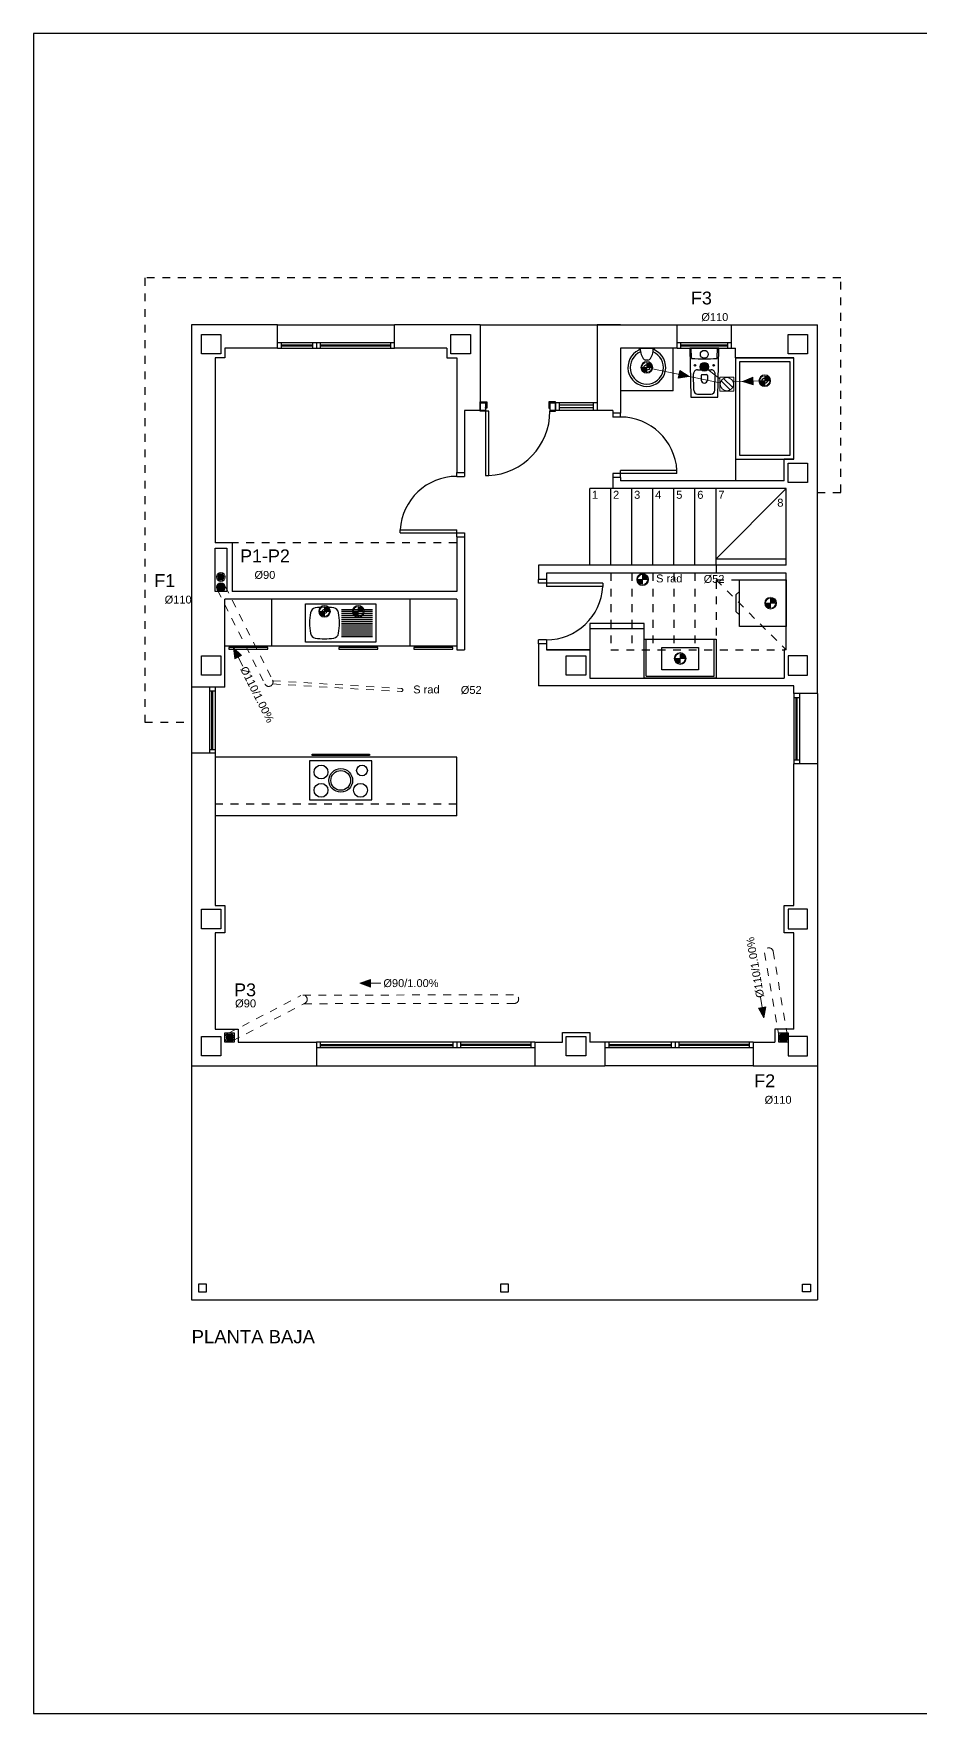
# Model space of a CAD drawing. Header units: millimetres. Extents: x 441156 to 441876, y 4514765 to 4515211.
# Drawn here: x 441294.27 to 441305.64, y 4515058.15 to 4515079.69 of the extents above; entities that cross this region are included whole.
import ezdxf
from ezdxf.enums import TextEntityAlignment as Align

# ---------------------------------------------------------------- set-up
doc = ezdxf.new("R2010")
doc.units = ezdxf.units.MM
for name, pattern in [('CONTINUA', [0]), ('RAYITAS', [0.375, 0.25, -0.125]), ('TRAZO_Y_PUNTO', [1, 0.5, -0.25, 0, -0.25])]:
    doc.linetypes.add(name, pattern=pattern)
doc.layers.add('01_cartela', color=6, linetype='Continuous', plot=False)
for name, color, linetype in [('01_FECALES', 170, 'Continuous'), ('01_mono BAJA', 2, 'Continuous'), ('01_proyección', 4, 'RAYITAS'), ('01_textos', 7, 'Continuous')]:
    doc.layers.add(name, color=color, linetype=linetype)
for name, color, linetype, lineweight in [('INGIN SANEAMIENTO BAJANTE FECALES', 10, 'Continuous', 5), ('INGIN SANEAMIENTO BAJANTE PLUVIALES', 170, 'Continuous', 5), ('INGIN SANEAMIENTO TEXTO ENTERRADO', 7, 'Continuous', 0)]:
    doc.layers.add(name, color=color, linetype=linetype, lineweight=lineweight)
doc.layers.add('INGIN SANEAMIENTO INTERIOR', color=7, linetype='Continuous', lineweight=20, true_color=0x046206)
doc.styles.add('Estilo1', font='swissel.ttf')
doc.styles.add('NIEVES2', font='sanss___.ttf')
doc.linetypes.add('FLE2', pattern='A,1e-05,[1,fle2.shx,S=1,R=0,X=0,Y=0],-1', length=1.00001)

# ---------------------------------------------------------------- blocks, each defined once
blk = doc.blocks.new('A$C48161785')
at = {"layer": '01_mono BAJA', "color": 254, "linetype": 'CONTINUA'}
for p, q in [((1.099937549734022, 12.50003827922046), (-6.245035910978913e-05, 12.50003827922046)), ((-6.245035910978913e-05, 12.50003827922046), (-6.245035910978913e-05, 7.855037440545857)), ((1.099937549617607, 12.20003827940673), (1.099937549675815, 12.50005469284952)), ((1.099937549675815, 12.50005469284952), (2.599937549675815, 12.50005469284952)), ((2.599937549675815, 12.20003827940673), (2.599937549675815, 12.50005469191819)), ((3.699937549652532, 12.50003827922046), (2.599937549734022, 12.50003828015178)), ((3.699937549652532, 12.50003827922046), (3.699937549652532, 11.40003827866167)), ((3.699937549652532, 12.50003827922046), (5.199937549594324, 12.50003827922046)), ((5.499937549699098, 12.50003827922046), (5.199937549652532, 12.50003827922046)), ((5.199937549652532, 12.50003827922046), (5.199937549652532, 11.40003827866167)), ((5.199937549652532, 12.50003827922046), (6.224937549734022, 12.50003827922046)), ((6.224937549734022, 12.2000691620633), (6.224937549734022, 12.50003827922046)), ((6.224937549734022, 12.50003827922046), (6.924937549687456, 12.50003827922046)), ((6.924937549687456, 12.20003828126937), (6.924937549687456, 12.50003827922046)), ((6.924937549687456, 12.50003827922046), (8.024937549664173, 12.50003827922046)), ((8.024937549547758, 7.7700374731794, -1.193164592905305e-06), (8.024937549664173, 12.50003827922046)), ((0.299937549745664, 12.07503827940673), (0.2999375496874563, 9.705041416920722)), ((0.4249375931103714, 12.07503828033805, 5.307373365866472e-07), (0.2999375496874563, 12.07503827940673, 5.307373365866472e-07)), ((1.099937549617607, 12.20003827940673), (0.4249375930521637, 12.2000382784754)), ((0.4249375931103714, 12.20003827940673, 5.307373365866472e-07), (0.4249375931103714, 12.07503828033805, 5.307373365866472e-07)), ((1.099937549734022, 12.27003397606313, -1.021193249895909e-06), (2.599937549734022, 12.27003397606313, -1.021193249895909e-06)), ((1.099937549734022, 12.20003397576511, -1.021193249895909e-06), (2.599937549734022, 12.20003397576511, -1.021193249895909e-06)), ((1.149937549722381, 12.27003397606313), (1.149937549722381, 12.20003397576511)), ((1.149937549722381, 12.2420288817957), (1.549937549745664, 12.2420288817957, -1.0211932507976e-06)), ((1.149937549722381, 12.22802888136357), (1.549937549745664, 12.22802888136357, -1.0211932507976e-06)), ((1.549937549745664, 12.27003397606313, -1.021193249895909e-06), (1.549937549745664, 12.20003397576511, -1.021193249895909e-06)), ((1.599937549734022, 12.27003397606313, -1.021193249895909e-06), (1.599937549734022, 12.20003397576511, -1.021193249895909e-06)), ((1.649937549722381, 12.27003397606313, -1.021193249895909e-06), (1.649937549722381, 12.20003397576511, -1.021193249895909e-06)), ((1.649937549722381, 12.2420288817957, -1.0211932507976e-06), (2.549937549687456, 12.2420288817957, -1.0211932507976e-06)), ((1.649937549722381, 12.22802888136357, -1.0211932507976e-06), (2.549937549687456, 12.22802888136357, -1.0211932507976e-06)), ((2.549937549687456, 12.27003397606313, -1.021193249895909e-06), (2.549937549687456, 12.20003397576511, -1.021193249895909e-06)), ((3.274937549140304, 12.20003827940673), (2.599937549675815, 12.20003827940673)), ((3.274937549140304, 12.20003827940673, 5.307373365866472e-07), (3.274937549140304, 12.07503827940673, 5.307373365866472e-07)), ((3.274937549140304, 12.07503827940673, 5.307373365866472e-07), (3.399937549664173, 12.07503827940673, 5.307373365866472e-07)), ((3.399937549605966, 12.0750382784754), (3.399937549664173, 10.60558570735157)), ((5.499937549699098, 12.2000691620633), (5.499937549699098, 11.36572451144457)), ((6.224937549734022, 12.2000691620633), (5.499937549699098, 12.2000691620633)), ((5.740754474508218, 12.19768342671741), (5.741494549996574, 12.18320957267016)), ((5.743436122831017, 12.2000691620633), (5.931438976613745, 12.2000691620633)), ((5.934120624936543, 12.19768342671741), (5.933380549448188, 12.18320957267016)), ((6.174937549687456, 11.65006916224957), (6.174937549629249, 12.2000691620633)), ((6.224937549850438, 12.27003828063607), (6.924937550036702, 12.27003828063607)), ((6.224937549850438, 12.20003828126937), (6.924937550036702, 12.20003828126937)), ((6.274937549664173, 12.20001856796443), (6.274937549664173, 12.27001856826246)), ((6.274937549664173, 12.24205521121621), (6.874937549815513, 12.24205521121621)), ((6.274937549664173, 12.22805521078408), (6.874937549815513, 12.22805521078408)), ((6.408905236262427, 12.07320972096971), (6.406857294860998, 12.20018208785922)), ((6.740969863159052, 12.07320972096971), (6.74301780456048, 12.20018208785922)), ((6.874937549815513, 12.20003828126937), (6.874937549815513, 12.27003828063607)), ((6.924937550153118, 12.20003828313202), (6.974914570862893, 12.20003828313202, 3.797152174911389e-07)), ((6.974914570862893, 12.07503824494779, -2.033806509871283e-07), (6.974914570862893, 12.20003828313202, 3.797151464368653e-07)), ((6.974914570746478, 12.07503827940673, -2.033806592646231e-07), (7.724937734776177, 12.07503827940673, 2.753568301871564e-06)), ((7.724937549734022, 10.77503827959299, -8.254862054340424e-07), (7.724937549675815, 12.07503827940673, -2.033806592646231e-07)), ((5.852557549722384, 12.04329768380341), (5.822317549722378, 12.04315423103119)), ((6.438584790136616, 11.6592628525803), (6.435358983685006, 11.86926285258028)), ((6.485352481311594, 11.92006919931623), (6.664522618109885, 11.92006919931623)), ((6.534937549710747, 11.85006919931624), (6.534937549710747, 11.79006919931624)), ((6.544937549710738, 11.86006919931623), (6.604937549710741, 11.86006919931623)), ((6.614937549710731, 11.85006919931624), (6.614937549710731, 11.79006919931624)), ((6.711290309284863, 11.6592628525803), (6.714516115736473, 11.86926285258028)), ((6.174937549687456, 11.65006916224957), (5.499937549699098, 11.65006916318089)), ((3.769955164112616, 11.43003913760185), (3.769955532799941, 11.40003914013505)), ((3.784966271370649, 11.50004530791193), (3.784967009327374, 11.44003573153168)), ((4.579920793417841, 11.50003832858056), (4.579921531316359, 11.44004550855607)), ((4.594940803479403, 11.43004928342998), (4.594941172166727, 11.40004928596318)), ((5.199937549594324, 11.50006404332817), (4.664949515310582, 11.50005137640983)), ((4.664949515077751, 11.50005014613271), (4.664950744889211, 11.40005014650524)), ((4.714950744819362, 11.5000531328842), (4.714951974689029, 11.40005313325673)), ((5.14993795263581, 11.46720401663333), (4.714951148896944, 11.46719680260867)), ((5.149938374292105, 11.43291830271482), (4.714951570553239, 11.43291108869016)), ((5.149937548616435, 11.50005325861275), (5.149938778427895, 11.40005325805396)), ((6.488578287763204, 11.61006919931623), (6.661296811658275, 11.61006919931623)), ((3.699937549652532, 11.40003827866167), (3.49993754964089, 11.40003827866167)), ((3.49993754964089, 11.40003827866167), (3.49993754964089, 10.60558570735157)), ((3.709941170818638, 11.40003840066493), (3.76994117081631, 11.40003913920373)), ((5.199937549594324, 11.40006246604025), (4.664950744831003, 11.40005613304675)), ((5.399937549664173, 11.40003827866167), (5.199937549652532, 11.40003827866167)), ((5.399937549664173, 11.40003827866167), (5.399937549664173, 11.36572451144457)), ((5.49993754964089, 11.36572451144457), (5.399937549605966, 11.36572451144457)), ((5.399937566652509, 11.36572452895359), (5.39993756665614, 11.31572452895364)), ((5.499937566655706, 11.31572452896181), (5.39993756665614, 11.31572452895364)), ((5.499937566655706, 11.31572452896181), (5.499937566651621, 11.36572452896182)), ((6.974914570804685, 10.77503827959299, -2.033806592646231e-07), (6.974914570513647, 10.50003828108311)), ((7.724937549617607, 10.77503827866167, -2.222830965284917e-06), (7.599937364982907, 10.77503827959299, -2.033806592646231e-07)), ((7.599937364982907, 10.50003827828914), (7.599937364982907, 10.77503827959299, -2.033806592646231e-07)), ((3.399937532551121, 10.60558570735157), (3.499937532527838, 10.60558570735157)), ((3.399937532300113, 10.55558570717368), (3.399937532304198, 10.60558570717369)), ((3.399937532300113, 10.55558570717368), (3.499937532299681, 10.55558570716551)), ((3.499937532303312, 10.60558570716546), (3.499937532299681, 10.55558570716551)), ((6.223752925400287, 10.59072452902094), (5.399937566714932, 10.59072452895361)), ((5.399937566714932, 10.59072452895361), (5.399937566719018, 10.54072452895343)), ((5.499937566718586, 10.5407245289616), (5.499937566711115, 10.63215310039025)), ((6.223752925396902, 10.63215310044895), (5.499937566711115, 10.6321531003898)), ((6.223752925400287, 10.59072452902094), (6.223752925396902, 10.63215310044895)), ((5.104939076351002, 9.415038279257715), (5.104939076351002, 10.40003827866167)), ((5.399937549664173, 10.40003827866167), (5.104939076351002, 10.40003827866167)), ((5.374939076369628, 9.415038279257715), (5.374939076369628, 10.40003827866167)), ((5.399937549664173, 10.5407245112583), (5.399937549664173, 10.40003827866167)), ((5.499937549815513, 10.54072451032698), (5.399937549664173, 10.5407245112583)), ((7.624939076369628, 10.40003827866167), (5.399937549664173, 10.40003828052431)), ((5.499937549699098, 10.54072451032698), (5.499937549699098, 10.50003827922046)), ((7.599937364982907, 10.50003827828914), (5.499937549699098, 10.50003828015178)), ((5.644939076446462, 9.415038279257715), (5.644939076388255, 10.40003827866167)), ((5.914939076406881, 9.415038279257715), (5.914939076406881, 10.40003827866167)), ((6.1849390763673, 9.415038279257715), (6.1849390763673, 10.40003827866167)), ((6.454939076385926, 9.415038279257715), (6.454939076385926, 10.40003827866167)), ((6.724939076404553, 9.415038279257715), (6.724939076404553, 10.40003827866167)), ((6.724939076404553, 9.500038279220462), (7.624939076369628, 10.40003827866167)), ((7.624939077184536, 9.41503828112036), (7.624939076369628, 10.40003827866167)), ((0.5199397749383934, 9.705038279294968), (0.2999375496874563, 9.705041416920722)), ((0.5199397749383934, 9.705041416920722), (0.519939774996601, 9.080038279294968)), ((2.67612217355553, 9.830585707232808), (2.676122173558916, 9.872014278660822)), ((2.676122173558916, 9.872014278660822), (3.399937532244703, 9.87201427860167)), ((2.67612217355553, 9.830585707232808), (3.499937532240885, 9.830585707165483)), ((3.399937532237232, 9.780585707173474), (3.399937532244703, 9.872014278602125)), ((3.399937549664173, 9.780585708096623), (3.399937549664173, 9.080038279294968)), ((3.399937532492913, 9.780585708096623), (3.49993753246963, 9.780585708096623)), ((3.499937532240885, 9.830585707165483), (3.4999375322368, 9.7805857071653)), ((3.49993754964089, 9.780585708096623), (3.49993754964089, 8.330038279294968)), ((6.724939076404553, 9.50003827828914), (7.624939076311421, 9.500038279220462)), ((4.449939445999917, 9.415039090439677, 1.193164605802794e-06), (4.449939445999917, 9.235038278624415, 1.193164605802794e-06)), ((7.624937180255074, 9.41503828112036, -1.549636565504276e-06), (4.449939445767086, 9.415038280189037, -1.549636565504276e-06)), ((4.449939445825294, 9.415038279257715, 1.193164606529155e-06), (4.449939445767086, 9.235038278624415, 1.193164606529155e-06)), ((4.549939445976634, 9.315039089880884, 1.193164606529155e-06), (4.549939445918426, 9.235038277693093, 1.193164606529155e-06)), ((7.624937180255074, 9.315038280561566, -1.549636565504276e-06), (4.549939445802011, 9.315038280561566, -1.549636565504276e-06)), ((4.549939445860218, 9.315038278698921, 1.193164606529155e-06), (4.549939445860218, 9.235038277693093, 1.193164606529155e-06)), ((7.62493754964089, 8.330038279294968), (7.62493754964089, 9.315038280561566)), ((3.399937549664173, 9.080038279294968), (0.519939774996601, 9.080038279294968)), ((4.549939446209464, 9.235038277693093, 1.371383758862627e-06), (4.449939446232747, 9.235038278624415, 1.371383758862627e-06)), ((4.449939446461492, 9.185038278624233, 1.371417404820114e-06), (4.449939446465578, 9.235038278624415, 1.371417404820114e-06)), ((5.273754805146847, 9.185038278556911, 1.371417404820114e-06), (4.449939446461492, 9.185038278624233, 1.371417404820114e-06)), ((4.549939446465146, 9.235038278616244, 1.371417404820114e-06), (4.549939446457675, 9.143609707187593, 1.371417404820114e-06)), ((5.273754805143462, 9.143609707128897, 1.371417404820114e-06), (4.549939446457675, 9.143609707188048, 1.371417404820114e-06)), ((5.273754805146847, 9.185038278556911, 1.371417404820114e-06), (5.273754805143462, 9.143609707128897, 1.371417404820114e-06)), ((3.399937549664173, 8.980038278736174), (0.4249375237268396, 8.980038278736174)), ((0.4249375237268396, 7.855037440545857), (0.4249375237268396, 8.980038278736174)), ((1.02493755024625, 8.980038278736174), (1.02493755024625, 8.380038279108703)), ((1.462437549638196, 8.43047908344954, 2.753568301903457e-06), (1.462437549638139, 8.920479083449663, 2.753568301903457e-06)), ((1.462437549638139, 8.920479083449663, 2.753568301903457e-06), (2.362437549637775, 8.920479083449663, 2.753568301903457e-06)), ((1.921437549637972, 8.8504790834495, 2.753568301903457e-06), (2.317437549638157, 8.850479083449613, 2.753568301903457e-06)), ((2.362437549637775, 8.920479083449663, 2.753568301903457e-06), (2.362437549637832, 8.430479083449654, 2.753568301903457e-06)), ((2.79993754910538, 8.980038279667497), (2.799937549047172, 8.380038279108703)), ((3.399937549664173, 8.980038278736174), (3.399937549664173, 8.330038279294968)), ((1.921437549637943, 8.825479083449636, 2.753568301903457e-06), (2.317437549638157, 8.825479083449636, 2.753568301903457e-06)), ((1.921437549637972, 8.800479083449659, 2.753568301903457e-06), (2.317437549638157, 8.800479083449659, 2.753568301903457e-06)), ((1.921437549637915, 8.775479083449795, 2.753568301903457e-06), (2.317437549638157, 8.775479083449795, 2.753568301903457e-06)), ((1.921437549638, 8.750479083449704, 2.753568301903457e-06), (2.317437549638186, 8.750479083449704, 2.753568301903457e-06)), ((1.921437549637972, 8.725479083449613, 2.753568301903457e-06), (2.317437549638214, 8.725479083449613, 2.753568301903457e-06)), ((1.921437549637972, 8.700479083449636, 2.753568301903457e-06), (2.317437549638186, 8.70047908344975, 2.753568301903457e-06)), ((1.921437549637972, 8.675479083449659, 2.753568301903457e-06), (2.317437549638214, 8.675479083449659, 2.753568301903457e-06)), ((1.921437549638, 8.650479083449568, 2.753568301903457e-06), (2.317437549638157, 8.650479083449795, 2.753568301903457e-06)), ((1.921437549637972, 8.625479083449704, 2.753568301903457e-06), (2.317437549638186, 8.625479083449704, 2.753568301903457e-06)), ((2.362437549637832, 8.430479083449654, 2.753568301903457e-06), (1.462437549638196, 8.43047908344954, 2.753568301903457e-06)), ((1.921437549638, 8.600479083449613, 2.753568301903457e-06), (2.317437549638157, 8.600479083449613, 2.753568301903457e-06)), ((1.921437549638028, 8.575479083449636, 2.753568301903457e-06), (2.317437549638157, 8.575479083449636, 2.753568301903457e-06)), ((1.921437549637972, 8.550479083449773, 2.753568301903457e-06), (2.317437549638214, 8.550479083449773, 2.753568301903457e-06)), ((1.921437549638, 8.525479083449682, 2.753568301903457e-06), (2.317437549638242, 8.525479083449682, 2.753568301903457e-06)), ((1.921437549638, 8.500479083449704, 2.753568301903457e-06), (2.317437549638214, 8.500479083449818, 2.753568301903457e-06)), ((4.449939446399069, 8.410038278624256, 1.371451050777555e-06), (4.4499394464027, 8.46003827862421, 1.371451050777555e-06)), ((4.549939446402268, 8.46003827861604, 1.371451050777555e-06), (4.4499394464027, 8.46003827862421, 1.371451050777555e-06)), ((4.449939446349163, 8.41003827843815, 1.223129853232646e-06), (4.449939445708878, 7.870037470012903, 1.601631340743286e-06)), ((4.549939446267672, 8.41003827843815, 1.371417404820066e-06), (4.44993944617454, 8.41003827843815, 1.371417404820066e-06)), ((4.549939446402268, 8.46003827861604, 1.371451050777555e-06), (4.549939446398183, 8.410038278616028, 1.371451050777555e-06)), ((4.549939445860218, 8.41003827843815, 1.193164606529155e-06), (4.549939445860218, 8.330038279294968, 1.193164606529155e-06)), ((5.804937204287853, 8.60003581829369, -1.193265529984431e-06), (5.104937205032911, 8.60003581829369, -1.193265529984431e-06)), ((5.829775691207033, 7.995037470012903, -1.193114144806776e-06), (5.829775691207033, 8.470037469640374, -1.193114144806776e-06)), ((6.699937224911992, 7.995037470944226, -1.193164606529155e-06), (6.699937224970199, 8.470037470571697, -1.193164606529155e-06)), ((3.399937549664173, 8.380038279108703), (0.4249375236686319, 8.380038279108703)), ((3.399937549664173, 8.330038279294968), (3.49993754964089, 8.330038279294968)), ((5.104776010615751, 8.330038279294968), (4.549937549687456, 8.330038279294968)), ((4.549937549687456, 8.330038279294968), (5.104937549622264, 8.330038279294968)), ((5.104937549622264, 8.330038279294968), (5.104937549622264, 7.970037472434342, -1.19316457869445e-06)), ((7.62493754964089, 8.330038279294968), (7.599937408464029, 8.330038279294968)), ((7.62493754964089, 8.330038279294968), (7.599937408464029, 8.330038279294968)), ((7.599937408464029, 8.330038279294968), (7.599937408405822, 7.970037470571697)), ((5.104937180236448, 7.970037470571697, -1.193164606529155e-06), (7.599937039078213, 7.970037470571697, -1.193164606529155e-06)), ((5.829775691207033, 7.995037470012903, -1.193114144806776e-06), (6.699937224911992, 7.995037470944226, -1.193164606529155e-06)), ((0.4249375237268396, 7.855037440545857), (-6.245035910978913e-05, 7.855037440545857)), ((-6.245035910978913e-05, 7.855037440545857), (-6.245035910978913e-05, 7.005037440918386)), ((0.2299375494476408, 7.855037440545857), (0.2299558708909899, 7.005037440918386)), ((0.2299389464897104, 7.805040625855327), (0.299938945856411, 7.805040625855327)), ((0.2579233046853915, 7.055034255608916), (0.2579558761208318, 7.805040625855327)), ((0.2719233051175252, 7.055034255608916), (0.2719558765529655, 7.805040625855327)), ((0.299937549745664, 7.855037440545857), (0.2999558711890131, 7.005037440918386)), ((7.724937549675815, 7.870037471875548, -1.193164606886288e-06), (4.449939445650671, 7.870037471875548, -1.193164606886288e-06)), ((8.024937549605966, 7.7700374731794, -1.193164592905305e-06), (7.724919231724925, 7.7700374731794, -1.193164592905305e-06)), ((7.724919231724925, 7.7700374731794, -1.193164592905305e-06), (7.724919231724925, 6.870037472806871, -1.193164592905305e-06)), ((7.724937549675815, 7.7700374731794, 1.029666378826732e-06), (7.724937549617607, 7.870037471875548)), ((7.794919232022949, 7.7700374731794, -1.193164592905305e-06), (7.794919232022949, 6.870037472806871, -1.193164592905305e-06)), ((8.024937549605966, 7.7700374731794, -1.193164592905305e-06), (8.024937549605966, 6.870037472806871, -1.193164592905305e-06)), ((7.724918593186885, 7.720042084343731, -1.193164592905305e-06), (7.794918592495378, 7.72004065848887, -1.193164592905305e-06)), ((7.752915165154263, 6.920035142451525, -1.193164593806994e-06), (7.752935522818007, 7.720041513442993, -1.193164593806995e-06)), ((7.766915165586397, 6.920034857466817, -1.193164593806994e-06), (7.766935523191933, 7.720041228458285, -1.193164593806995e-06)), ((0.2999375498038717, 7.005037440918386), (-6.245035910978913e-05, 7.005037440918386)), ((-6.245035910978913e-05, 7.005037440918386), (-6.245035910978913e-05, 3.000038279220462)), ((0.22990637505427, 7.055034255608916), (0.2999063744209707, 7.055034255608916)), ((0.2999222818762064, 7.005037440918386), (0.2999222818762064, 5.055032041855156)), ((3.399937549664173, 6.95503744110465), (0.2999222818762064, 6.95503744110465)), ((3.399937549664173, 6.20503744110465), (3.399937549664173, 6.95503744110465)), ((7.724898235523142, 6.92003571242094, -1.193164592905304e-06), (7.794898234889843, 6.920034287497401, -1.193164592905304e-06)), ((8.024919231713284, 6.870037472806871, -1.193164592905305e-06), (7.724919231724925, 6.870037472806871, -1.193164592905305e-06)), ((7.724937549675815, 5.055032042786479), (7.724937549675815, 6.870037472806871, 1.029666378826732e-06)), ((8.024937549605966, 6.870037472806871, -1.193164592905305e-06), (8.024937549664173, 3.000038279220462, -4.209943742947107e-07)), ((3.399937549664173, 6.20503744110465), (0.2999222818762064, 6.20503744110465)), ((7.599937413237058, 4.705032042227685), (7.599937413237058, 5.055032042786479)), ((7.599937413237058, 5.055032042786479), (7.724937549734022, 5.055032042786479)), ((0.299937549745664, 4.705032042227685), (0.299937549745664, 3.470038278959692)), ((7.724937549734022, 4.705032042227685), (7.599937413237058, 4.705032042227685)), ((7.724937549675815, 3.470038278959692), (7.724937549675815, 4.705032042227685)), ((0.299937549745664, 3.470038278959692), (0.5949069879716262, 3.470038278959692)), ((0.5949069879716262, 3.470038278959692), (0.5949069880298339, 3.300038279034197)), ((7.724937549675815, 3.470038278959692), (7.479937413241714, 3.470038278959692)), ((7.479937413241714, 3.470038278959692), (7.479937413416337, 3.30003827996552, 1.070104252505718e-07)), ((0.5949069879716262, 3.300038279034197), (1.599937733844854, 3.300038279034197, -1.304294100571996e-06)), ((1.599937733903062, 3.300038279034197, -2.598725076008332e-06), (1.599937733903062, 3.000038279220462, -2.598725076008332e-06)), ((4.399937734066043, 3.299959146417677, -1.160178098709111e-06), (1.599937733786646, 3.30000494979322, -2.59872507597741e-06)), ((1.649937733833212, 3.300042093731463, -2.59872507597741e-06), (1.649937733833212, 3.23004209343344, -2.59872507597741e-06)), ((1.649937733833212, 3.272004686412401, -1.160178095844806e-06), (3.3499377341941, 3.272004684433341, -1.16017810582805e-06)), ((1.649937733833212, 3.258004685980267, -1.160178095844806e-06), (3.3499377341941, 3.258004684001207, -1.16017810582805e-06)), ((3.349940919608343, 3.299998711794615, -1.16017810492636e-06), (3.349940919608343, 3.229998712427914, -1.16017810492636e-06)), ((3.399937734182458, 3.299998711794615, -1.16017810492636e-06), (3.399937734182458, 3.229998712427914, -1.16017810492636e-06)), ((3.449937734170817, 3.299998711794615, -1.16017810492636e-06), (3.449937734170817, 3.229998712427914, -1.16017810492636e-06)), ((4.349567669269163, 3.272004684433341, -1.160178103291994e-06), (3.449937734170817, 3.272004684433341, -1.16017810582805e-06)), ((4.349567669269163, 3.258004684001207, -1.160178103291994e-06), (3.449937734170817, 3.258004684001207, -1.16017810582805e-06)), ((4.349567669269163, 3.300042093731463, -1.160178102390304e-06), (4.349567669269163, 3.23004209343344, -1.160178102390304e-06)), ((4.399937734240666, 3.299959145486355, 5.307373372459238e-07), (4.75477552425582, 3.299959146417677, -8.639317928411651e-07)), ((4.399937734124251, 3.299959146417677, -1.160178102070702e-06), (4.399937734240666, 3.000038279220462, -1.160178102070702e-06)), ((5.299937296134885, 3.300038279034197, -1.160178105370449e-06), (5.104775524232537, 3.300038279034197, -8.639317928411651e-07)), ((7.199937734170817, 3.300001636147499, -1.160178105814538e-06), (5.299937734147534, 3.300038279034197, -1.160178105814538e-06)), ((5.299937734147534, 3.30003827996552, -1.160178105814538e-06), (5.299937734147534, 3.000071607530117, -1.160178105814538e-06)), ((5.349937296181452, 3.300038279034197, -1.160178105370449e-06), (5.349937296181452, 3.230038278736174, -1.160178105370449e-06)), ((5.349937296181452, 3.272000870667398, -1.160178106272139e-06), (6.149940919596702, 3.272039942443371, -1.160178106716229e-06)), ((5.349937296181452, 3.258000870235264, -1.160178106272139e-06), (6.149940919596702, 3.258039942011237, -1.160178106716229e-06)), ((6.149940919596702, 3.300033969804645, -1.160178105814538e-06), (6.149940919596702, 3.230033970437944, -1.160178105814538e-06)), ((6.199937734170817, 3.300033969804645, -1.160178105814538e-06), (6.199937734170817, 3.230033970437944, -1.160178105814538e-06)), ((7.149937734124251, 3.272036995738745, -1.160178106716229e-06), (6.249934548744932, 3.272039942443371, -1.160178106716229e-06)), ((7.149937734124251, 3.258036995306611, -1.160178106716229e-06), (6.249934548744932, 3.258039942011237, -1.160178106716229e-06)), ((6.249937734159175, 3.300033969804645, -1.160178105814538e-06), (6.249937734159175, 3.230033970437944, -1.160178105814538e-06)), ((7.149937734124251, 3.300074404105544, -1.160178105814538e-06), (7.149937734124251, 3.230074403807521, -1.160178105814538e-06)), ((7.199937734170817, 3.300071608275175, -1.160178105814538e-06), (7.199937734112609, 3.000038279220462, -1.160178105814538e-06)), ((7.199937734112609, 3.30003827996552, 5.127580055942682e-07), (7.479937413416337, 3.300038279034197, 2.006445702092785e-07)), ((7.199937734229024, 3.300038279034197, -1.160178098709111e-06), (7.479937413416337, 3.30003827996552, 1.070104252505718e-07)), ((4.399937734066043, 3.230038278736174, -1.160178098709111e-06), (1.599937733786646, 3.229992475360632, -2.59872507597741e-06)), ((7.199937734170817, 3.230062446556985, -1.160178105814538e-06), (5.299937734147534, 3.230025803670287, -1.160178105814538e-06)), ((-6.245035910978913e-05, 3.000038279220462), (1.599937733903062, 3.000038279220462)), ((-6.245035910978913e-05, 3.000038279220462), (1.599937733961269, 3.000038279220462, -1.243047955383665e-06)), ((-4.751665983349085e-05, 3.000038278289139), (-4.751665983349085e-05, 3.828015178442001e-05)), ((1.599937733786646, 3.000038279220462, -2.59872507597741e-06), (4.399937734066043, 3.000038279220462, -1.160178098709111e-06)), ((4.399937734124251, 3.000038279220462, 4.936882792500746e-07), (5.299937734147534, 3.000038279220462, -1.160178105814538e-06)), ((7.199937734170817, 3.000038279220462, -1.160178105814538e-06), (5.299937734147534, 3.000038279220462, -1.160178105814538e-06)), ((7.199937733996194, 3.000038279220462, 5.19415881456718e-07), (8.024937549664173, 3.000038279220462)), ((8.024937549664173, 3.000038279220462), (8.024937549664173, 3.82792204618454e-05)), ((-4.751665983349085e-05, 3.828015178442001e-05, 1.150850689770143e-06), (8.024937549664173, 3.82792204618454e-05))]:
    blk.add_line(p, q, dxfattribs=at)
for points in [[(0.3749375496408902, 12.12503827922046), (0.1249375496408902, 12.12503827922046), (0.1249375496408902, 12.37503827922046), (0.3749375496408902, 12.37503827922046), (0.3749375496408902, 12.12503827922046)], [(3.574937549128663, 12.12503827922046), (3.324937549128663, 12.12503827922046), (3.324937549128663, 12.37503827922046), (3.574937549128663, 12.37503827922046), (3.574937549128663, 12.12503827922046)], [(7.649937734240666, 12.37503827922046), (7.899937734240666, 12.37503827922046), (7.899937734240666, 12.12503827922046), (7.649937734240666, 12.12503827922046), (7.649937734240666, 12.37503827922046)], [(3.784966148494277, 11.51002855133265), (3.784966271370649, 11.50004530791193), (3.699937549594324, 11.50004426203668), (3.699937426717952, 11.5100275054574)], [(3.76994117081631, 11.40003913920373), (3.699938779231161, 11.40003827773035), (3.699937549594324, 11.50004426203668), (3.769939941121265, 11.50004512351006)], [(3.784957434399985, 11.440035732463), (3.784957557392772, 11.43003932200372), (3.769955164112616, 11.43003913760185), (3.769955041061621, 11.44003554806113)], [(4.579920670483261, 11.51003832835704), (4.579920793301426, 11.500055084005), (4.664949515252374, 11.50005612988025), (4.664949392376002, 11.51003937423229)], [(4.57993828720646, 11.44004550948739), (4.579938410199247, 11.43004909902811), (4.594940803479403, 11.43004928342998), (4.594940680544823, 11.44004569388926)], [(3.769948351895437, 11.40003913920373), (3.769948474888224, 11.39005589485168), (3.699946082953829, 11.3900550333783), (3.699945959961042, 11.40003827866167)], [(3.769948474888224, 11.39003913849592), (3.769958621647675, 10.56503913737833), (3.809782684198581, 10.56503962725401), (3.80977253743913, 11.3900396283716)], [(4.594948353304062, 11.40004928503186), (4.59494847629685, 11.39006604067981), (4.664950867881998, 11.39006690122187), (4.664950744889211, 11.40005014650524)], [(7.649937364971265, 10.72503827884793), (7.899937364971265, 10.72503827884793), (7.899937364971265, 10.47503827884793), (7.649937364971265, 10.47503827884793), (7.649937364971265, 10.72503827884793)], [(0.2999397749663331, 9.635041416622698), (0.4499397749896161, 9.635041416622698), (0.4499397749896161, 9.080038279294968), (0.2999397749663331, 9.080038279294968)], [(0.3749375496408902, 8.005037438124418), (0.1249375496408902, 8.005037438124418), (0.1249375496408902, 8.255037438124418), (0.3749375496408902, 8.255037438124418), (0.3749375496408902, 8.005037438124418)], [(0.477605372609105, 8.360034006647766), (0.477605372609105, 8.340029734186828), (0.9775993720977567, 8.340029734186828), (0.9775993720977567, 8.360034006647766)], [(2.849940549582243, 8.360049265436828), (2.849940549582243, 8.34004499297589), (3.349934549070895, 8.34004499297589), (3.349934549070895, 8.360049265436828)], [(5.054775962373242, 8.00503743905574), (4.804775962373242, 8.00503743905574), (4.804775962373242, 8.25503743905574), (5.054775962373242, 8.25503743905574), (5.054775962373242, 8.00503743905574)], [(7.649937364971265, 8.00503827817738), (7.899937364971265, 8.00503827817738), (7.899937364971265, 8.25503827817738), (7.649937364971265, 8.25503827817738), (7.649937364971265, 8.00503827817738)], [(0.3749375496408902, 4.755032042041421), (0.1249375496408902, 4.755032042041421), (0.1249375496408902, 5.005032042041421), (0.3749375496408902, 5.005032042041421), (0.3749375496408902, 4.755032042041421)], [(7.649937369744293, 4.755032041110098), (7.899937369744293, 4.755032041110098), (7.899937369744293, 5.005032041110098), (7.649937369744293, 5.005032041110098), (7.649937369744293, 4.755032041110098)], [(0.3749375496408902, 3.125038279220462), (0.1249375496408902, 3.125038279220462), (0.1249375496408902, 3.375038279220462), (0.3749375496408902, 3.375038279220462), (0.3749375496408902, 3.125038279220462)], [(0.4249069879879244, 3.420038279145956), (0.5449069879832678, 3.420038279145956), (0.5449069879832678, 3.300038279034197), (0.4249069879879244, 3.300038279034197)], [(5.054775962315034, 3.125038279220462), (4.804775962315034, 3.125038279220462), (4.804775962315034, 3.375038279220462), (5.054775962315034, 3.375038279220462), (5.054775962315034, 3.125038279220462)], [(7.529937413230073, 3.420038279145956), (7.649937413225416, 3.420038279145956), (7.649937413225416, 3.300038279034197), (7.529937413230073, 3.300038279034197)], [(7.649937734240666, 3.125038279220462), (7.899937734240666, 3.125038279220462), (7.899937734240666, 3.375038279220462), (7.649937734240666, 3.375038279220462), (7.649937734240666, 3.125038279220462)], [(7.83493752812501, 0.2000382794067264), (7.934937528683804, 0.2000382794067264), (7.934937528683804, 0.1000382788479328), (7.83493752812501, 0.1000382788479328)]]:
    blk.add_lwpolyline(points, close=True, dxfattribs=at)
at = {"layer": '01_mono BAJA', "color": 254, "linetype": 'CONTINUA', "flags": 128}
blk.add_lwpolyline([(6.393937549710728, 12.2000691993162, 0.4142135623731034), (6.389937549710709, 12.19606919931624), (6.389937549710709, 12.19506919931621), (6.399948835716174, 11.57436946697936, 0.4363960603840437), (6.403937549710719, 11.57006919931621), (6.74593754971076, 11.57006919931621, 0.4363960603840437), (6.749926263705305, 11.57436946697936), (6.759937549710713, 12.19506919931621), (6.759937549710713, 12.19606919931624, 0.4142135623730953), (6.755937549710751, 12.2000691993162)], format="xyb", close=True, dxfattribs=at)
at = {"layer": '01_mono BAJA', "color": 254, "linetype": 'CONTINUA'}
for points, elevation in [([(7.724937549675815, 12.07503827940673), (6.974914570746478, 12.07503824308515), (6.974914570804685, 10.77503827959299), (7.724937550432514, 10.77503827959299)], -2.033806592646231e-07), ([(7.674937549745664, 12.02503827679902), (7.024914570793044, 12.02503824606538), (7.024914570793044, 10.82503827940673), (7.674937550385948, 10.82503827940673)], -2.033806592646231e-07), ([(7.024937180196872, 9.23003828059879), (7.624937180196866, 9.23003828059882), (7.62493718019175, 8.630038280598797), (7.024937180191756, 8.630038280598797)], -1.193164606529155e-06), ([(5.104937205032911, 8.670035817660391), (5.104937205964234, 7.970035817474127), (5.804937205219176, 7.970035818405449), (5.804937204287853, 8.670035818591714)], -1.193164606529155e-06), ([(5.804775691241957, 8.470037469640374), (6.724938053172082, 8.470037470571697), (6.724938053172082, 7.970037470571697), (5.804775691241957, 7.970037470571697)], -1.193164606529155e-06), ([(1.886816767335404, 8.360049265436828), (1.886816767335404, 8.34004499297589), (2.386810766824055, 8.34004499297589), (2.386810766824055, 8.360049265436828)], 2.753568301903457e-06), ([(6.028717035078444, 8.363152608275414), (6.500997396593448, 8.363152608275414), (6.500997396593448, 8.076925634406507), (6.028717035078444, 8.076925634406507)], -1.438392562921582e-06), ([(1.512455856430384, 6.407762794659432), (2.312455854285769, 6.407821372656402), (2.312419243037663, 6.907821371316019), (1.512419245182278, 6.90776279331905)], 2.753568287692602e-06), ([(2.279815568530466, 6.974987905472517), (1.544965361186769, 6.974987905472517), (1.544965361186769, 6.994938369840384), (2.279815568530466, 6.994938369840384)], 2.753568301903457e-06), ([(0.1899564120685682, 0.2000382812693715), (0.08995641156798229, 0.2000382812693715), (0.08995641156798229, 0.100038280710578), (0.1899564120685682, 0.100038280710578)], 1.140445992750146e-06), ([(4.062445018673316, 0.2000382812693715), (3.96244501817273, 0.2000382812693715), (3.96244501817273, 0.100038280710578), (4.062445018673316, 0.100038280710578)], 1.71587133767875e-06)]:
    blk.add_lwpolyline(points, close=True, dxfattribs=dict(at, elevation=elevation))
for points in [[(4.594947123667225, 11.50005526933819), (4.594948353304062, 11.40004928503186)], [(4.664950744889211, 11.40005014650524), (4.664949515252374, 11.50005612988025)], [(0.2999222818762064, 5.055032041855156), (0.4249375496292487, 5.055032041855156), (0.4249375496292487, 4.705032042227685), (0.299937549745664, 4.705032042227685)], [(4.754775962326676, 3.299959146417677), (4.754775962326676, 3.425038279034197), (5.104775962303393, 3.425038279034197), (5.1047759623616, 3.300038279034197)]]:
    blk.add_lwpolyline(points, dxfattribs=at)
at = {"layer": '01_mono BAJA', "color": 254, "linetype": 'CONTINUA', "elevation": -1.193164606529155e-06}
blk.add_lwpolyline([(7.024937101455293, 8.780038280586723), (6.984937101467438, 8.820038280598851), (6.984937101564441, 9.040038280598765), (7.024937101576569, 9.080038280586678)], dxfattribs=at)
at = {"layer": '01_mono BAJA', "color": 254, "linetype": 'CONTINUA'}
for centre, radius in [((6.574937549710711, 12.12006919931622), 0.051), ((5.837437549722381, 11.95256916206331), 0.03600000000000007), ((6.454937549710763, 11.98006919931623), 0.01), ((6.694737549710709, 11.98006919931623), 0.01), ((7.349926060589496, 11.78139613196254, -2.033806592646163e-07), 0.035), ((1.704437549637838, 8.824855515101163, 2.753568301903457e-06), 0.0275), ((1.659652369151189, 6.764826262847696, 2.753568287692602e-06), 0.08904847114415482), ((1.912437549734022, 6.657792082987726, 2.753568287692602e-06), 0.1518055620857002), ((1.912437549734022, 6.657792082987726, 2.753568287692602e-06), 0.1268055620857002), ((2.184988442565556, 6.784647567500247, 2.753568287692602e-06), 0.06926563296337918), ((1.659669495030231, 6.530938047023998, 2.753568287692602e-06), 0.08904847114415482), ((2.16522417886565, 6.530975065000019, 2.753568287692602e-06), 0.08904847114415482)]:
    blk.add_circle(centre, radius, dxfattribs=at)
for centre, radius, start, end in [((5.837437549722381, 11.95256916206331), 0.2430000000000002, 114.8749090207926, 65.12509097920558), ((5.837437549722381, 11.95256916206331), 0.2133000000000005, 112.0656206977174, 68.05639185334007), ((5.728718015555, 12.18405505217362), 0.01280447843246638, 300.5290868220515, 356.2140060712333), ((5.743436122831017, 12.1973691620633), 0.002700000000000028, 89.99999999999888, 173.3159463877795), ((6.032836962402808, 12.19705965579965), 0.2794781058962322, 179.3830094869832, 196.8164530130834), ((5.902665261762703, 12.15771771137598), 0.1434911203477202, 196.8164530130834, 225.6955673758713), ((5.771759837644012, 12.15771771137597), 0.1434911203476843, 314.3044326241192, 343.1835469869174), ((5.641588137003779, 12.19705965579966), 0.2794781058963293, 343.1835469869183, 0.6169905130119938), ((5.931438976613745, 12.1973691620633), 0.002700000000000032, 6.684053612227014, 89.99999999999908), ((5.946157083889762, 12.18405505217362), 0.01280447843246638, 183.7859939287789, 239.4709131779553), ((6.415904325930143, 12.07332260951273), 0.007, 180.9240453531415, 266.9359312023237), ((6.574937549710711, 15.04428868144629), 2.982219482130089, 266.9359312023237, 273.0640687976763), ((6.733970773491336, 12.07332260951273), 0.007, 273.0640687976763, 359.0759546468585), ((5.837212549703345, 12.090656205511), 0.04978251303331883, 225.6955673758713, 252.5903534419488), ((5.837212549703342, 12.090656205511), 0.04978251303331398, 287.9532429041869, 314.3044326241192), ((6.485352481311594, 11.87006919931622), 0.05, 90, 180.9240453531415), ((6.544937549710738, 11.85006919931624), 0.01, 90, 180), ((6.604937549710741, 11.85006919931624), 0.01, 0, 90), ((6.664522618109885, 11.87006919931622), 0.05, 359.0759546468585, 90), ((6.488578287763204, 11.66006919931624), 0.05, 180.9240453531415, 270), ((6.574937549710711, 11.79006919931624), 0.04, 180, 0), ((6.661296811658275, 11.66006919931624), 0.05, 270, 359.0759546468585), ((3.768160294974223, 11.39077976904809), 0.8267884893585035, 272.8856179366377, 359.9505391789831), ((5.4999375667145, 10.59072452896179), 0.725, 3.275828964436444, 90.00000000464627), ((3.399937532241317, 9.830585707173656), 0.725, 89.99999999535355, 176.7241710355634), ((4.54993944646106, 9.185038278616062, 1.371417404820114e-06), 0.725, 269.9999999953537, 356.7241710355636), ((1.597928455446777, 8.794023015126072, 2.753568301903457e-06), 0.07500000000000001, 99.0787156932899, 169.8852224934779), ((1.704437549637902, 8.127479083449657, 2.753568301903457e-06), 0.75, 80.9212843067197, 99.0787156932899), ((1.81094664382897, 8.794023015126072, 2.753568301903457e-06), 0.07500000000000001, 10.11477750653518, 80.9212843067197), ((2.262437549637895, 8.675479083449659, 2.753568301903457e-06), 0.75, 169.8852224934779, 190.1147775065419), ((1.146437549637881, 8.675479083449545, 2.753568301903457e-06), 0.75, 349.885222493478, 10.11477750653518), ((1.597928455446805, 8.556935151773246, 2.753568301903457e-06), 0.07500000000000001, 190.1147775065419, 260.9212843067198), ((1.704437549637817, 9.22347908344966, 2.753568301903457e-06), 0.75, 260.9212843067198, 279.0787156932898), ((1.81094664382897, 8.556935151773246, 2.753568301903457e-06), 0.07500000000000001, 279.0787156932898, 349.885222493478)]:
    blk.add_arc(centre, radius, start, end, dxfattribs=at)
at = {"layer": '01_proyección', "color": 120, "ltscale": 0.25}
for p, q in [((3.399937549664173, 9.705038279294968), (0.5199397749383934, 9.705038279294968)), ((5.374939076369628, 9.315038278698921), (5.374939076369628, 8.330038279294968)), ((5.644939076388255, 9.315038278698921), (5.644939076330047, 8.330038279294968)), ((5.914939076348674, 9.315038278698921), (5.914939076348674, 8.330038279294968)), ((6.1849390763673, 9.315038278698921), (6.1849390763673, 8.330038279294968)), ((6.454939076385926, 9.315038278698921), (6.454939076385926, 8.330038279294968)), ((6.724939076404553, 9.415038279257715), (6.724939076346345, 8.330038279294968)), ((6.724939076346345, 9.230038279667497), (7.624939076369628, 9.230038278736174)), ((6.724939076346345, 9.230038278736174), (7.624939076369628, 8.330038279294968)), ((5.374939076369628, 8.330038279294968), (7.599938935192768, 8.330038279294968)), ((3.399937549664173, 6.35503744147718), (0.2999222818762064, 6.35503744147718))]:
    blk.add_line(p, q, dxfattribs=at)
at = {"layer": '01_proyección', "color": 120, "ltscale": 0.25, "elevation": 4.003627066317961e-06}
blk.add_lwpolyline([(8.024952483479865, 10.35003799945116), (8.324939158803318, 10.3500377452001), (8.324939158803318, 13.10003827977926), (-0.6000475164619274, 13.10003827791661), (-0.6000475164619274, 7.405038277618587), (-4.751648521050811e-05, 7.405038277618587)], dxfattribs=at)
at = {"layer": '01_mono BAJA', "color": 254, "linetype": 'CONTINUA', "style": 'NIEVES2'}
for s, p in [('1', (5.173841440002434, 10.26785727962852)), ('2', (5.443841440079268, 10.26785727962852)), ('3', (5.713841440097895, 10.26785727962852)), ('4', (5.983841440058313, 10.26785727962852)), ('5', (6.25384144007694, 10.26785727962852)), ('6', (6.523841440095566, 10.26785727962852)), ('7', (6.793841440114193, 10.26785727962852)), ('8', (7.549822401197162, 10.16645074822009))]:
    blk.add_text(s, height=0.1025611646689943, dxfattribs=at).set_placement(p, align=Align.CENTER)
blk = doc.blocks.new('BAJANTE FECALES')
at = {"layer": 'INGIN SANEAMIENTO BAJANTE FECALES', "lineweight": 0}
h = blk.add_hatch(dxfattribs=at)
h.set_pattern_fill('GOST_WOOD', color=256, scale=0.005)
h.set_pattern_definition([(90, (0, 0), (0.03, -1.83697019872103e-18), [0.05, -0.01]), (90, (0.01, -0.01), (0.03, -1.83697019872103e-18), [0.03, -0.0075, 0.015, -0.0075]), (90, (0.02, -0.025), (0.03, -1.83697019872103e-18), [0.05, -0.01])])
edge = h.paths.add_edge_path(flags=17)
edge.add_arc((57.04891842296866, 39.96623199138203), 0.06875, 0, 360)
edge = h.paths.add_edge_path()
edge.add_arc((57.04891842296866, 39.96623199138203), 0.09175834584526897, 0, 360)
h = blk.add_hatch(color=256, dxfattribs=at)
h.dxf.hatch_style = 1
edge = h.paths.add_edge_path()
edge.add_arc((57.04891842296866, 39.96623199138203), 0.06875, 0, 360)
for radius in [0.09175834584526897, 0.06875]:
    blk.add_circle((57.04891842296866, 39.96623199138203), radius, dxfattribs=at)
blk = doc.blocks.new('BOTE_SIFONICO')
at = {"layer": 'INGIN SANEAMIENTO INTERIOR', "ltscale": 0.5}
for p, q in [((-0.06170431001964125, -0.03562499999999999), (0.035625, 0.06170431001964125)), ((-0.035625, -0.06170431001964125), (0.06170431001964125, 0.03562499999999999))]:
    blk.add_line(p, q, dxfattribs=at)
blk.add_lwpolyline([(-0.075, -0.075), (0.075, -0.075), (0.075, 0.075), (-0.075, 0.075), (-0.075, -0.075)], close=True, dxfattribs=at)
blk.add_circle((0, 0), 0.07125, dxfattribs=at)
blk = doc.blocks.new('SIFON')
at = {"layer": 'INGIN SANEAMIENTO INTERIOR', "linetype": 'Continuous', "lineweight": 0}
h = blk.add_hatch(color=256, dxfattribs=at)
h.dxf.hatch_style = 1
edge = h.paths.add_edge_path()
edge.add_line((1065.928115835765, 523.9564247994884), (1065.852163166888, 523.9564247994884))
edge.add_arc((1065.928115835765, 523.9564247994884), 0.075952668876198, 180, 270)
edge.add_line((1065.928115835765, 523.8804721306124), (1065.928115835765, 523.9564247994884))
edge = h.paths.add_edge_path()
edge.add_line((1065.928115835765, 524.0323774683645), (1065.928115835765, 523.9564247994884))
edge.add_line((1065.928115835765, 523.9564247994884), (1066.004068504641, 523.9564247994884))
edge.add_arc((1065.928115835765, 523.9564247994884), 0.075952668876198, 0, 90)
for points in [[(1065.852163166888, 523.9564247994884), (1066.004068504641, 523.9564247994884)], [(1065.928115835765, 524.0323774683645), (1065.928115835765, 523.8804721306124)]]:
    blk.add_lwpolyline(points, dxfattribs=at)
for radius in [0.08912163164669522, 0.075952668876117]:
    blk.add_circle((1065.928115835765, 523.9564247994884), radius, dxfattribs=at)
blk = doc.blocks.new('DLECHA SANEAMIENTO INTERIOR')
at = {"layer": 'INGIN SANEAMIENTO INTERIOR', "lineweight": 0}
h = blk.add_hatch(color=256, dxfattribs=at)
h.dxf.hatch_style = 1
h.paths.add_polyline_path([(1048.429354952934, 522.5426308792097), (1048.429354952934, 522.6582326702604), (1048.588406149478, 522.6004317747351)])
blk.add_lwpolyline([(1048.429354952934, 522.5426308792097), (1048.429354952934, 522.6582326702604), (1048.588406149478, 522.6004317747351), (1048.429354952934, 522.5426308792097)], dxfattribs=at)
blk = doc.blocks.new('B PLUVIALES')
at = {"layer": 'INGIN SANEAMIENTO BAJANTE PLUVIALES', "lineweight": 0}
h = blk.add_hatch(color=256, dxfattribs=at)
h.dxf.hatch_style = 1
edge = h.paths.add_edge_path()
edge.add_arc((57.04891842296866, 40.38623314566149), 0.06875, 0, 360)
for radius in [0.09175834584526897, 0.06875]:
    blk.add_circle((57.04891842296866, 40.38623314566149), radius, dxfattribs=at)

msp = doc.modelspace()

# ---------------------------------------------------------------- hatches: boundary and pattern name
at = {"layer": 'INGIN SANEAMIENTO TEXTO ENTERRADO'}
h = msp.add_hatch(color=256, dxfattribs=at)
h.dxf.hatch_style = 1
h.paths.add_polyline_path([(441296.8517527027, 4515071.669987174), (441296.9390357692, 4515071.714011696), (441296.8348229151, 4515071.812088198)])
h = msp.add_hatch(color=256, dxfattribs=at)
h.dxf.hatch_style = 1
h.paths.add_polyline_path([(441298.5906673796, 4515067.461709293), (441298.5906673793, 4515067.559466606), (441298.4561675806, 4515067.510587948)])
h = msp.add_hatch(color=256, dxfattribs=at)
h.dxf.hatch_style = 1
h.paths.add_polyline_path([(441303.6618854137, 4515067.209873901), (441303.5655205511, 4515067.19343293), (441303.6363233599, 4515067.069069424)])

# ---------------------------------------------------------------- linework, layer by layer
at = {"layer": '01_cartela', "color": 3}
msp.add_lwpolyline([(441294.2710934179, 4515079.685568644), (441294.2710934179, 4515058.150544631), (441324.9090814781, 4515058.150544631), (441324.9090814781, 4515079.685568644)], close=True, dxfattribs=at)
at = {"layer": 'INGIN SANEAMIENTO BAJANTE PLUVIALES', "color": 10, "linetype": 'TRAZO_Y_PUNTO', "lineweight": 0, "ltscale": 0.1}
for p, q in [((441296.6307221777, 4515072.549816474, -1.061474671389558e-06), (441297.2375482149, 4515071.346722513, -1.061474671389558e-06)), ((441296.7289361837, 4515072.59935443, -1.061474671389558e-06), (441297.3357622208, 4515071.39626047, -1.061474671389558e-06)), ((441297.3366142701, 4515071.348489468, -1.061474671389558e-06), (441298.9844929217, 4515071.250631131, -1.061474671389558e-06)), ((441297.3389854702, 4515071.388419123, -1.061474671389558e-06), (441298.9868641216, 4515071.290560787, -1.061474671389558e-06)), ((441303.6465329124, 4515067.901122161, -7.709346625528468e-07), (441303.8309802323, 4515066.820027818, -5.340995106184465e-07)), ((441303.7549660775, 4515067.919622125, -7.709346624418245e-07), (441303.9394133972, 4515066.838527782, -5.340995105074242e-07))]:
    msp.add_line(p, q, dxfattribs=at)
at = {"layer": 'INGIN SANEAMIENTO BAJANTE PLUVIALES', "linetype": 'TRAZO_Y_PUNTO', "lineweight": 0, "ltscale": 0.1}
for p, q in [((441296.7712293245, 4515066.869911297, -5.22958682260003e-07), (441297.6999458637, 4515067.352726625)), ((441296.8219684364, 4515066.772312412, -5.229586756270355e-07), (441297.7506849632, 4515067.255127734)), ((441297.7252480406, 4515067.358927136), (441300.4368584336, 4515067.36224876)), ((441297.7387895886, 4515067.248943641), (441300.4369931795, 4515067.252248842))]:
    msp.add_line(p, q, dxfattribs=at)
at = {"layer": 'INGIN SANEAMIENTO BAJANTE PLUVIALES', "color": 10, "linetype": 'TRAZO_Y_PUNTO', "lineweight": 0}
msp.add_arc((441297.2866552179, 4515071.371491492, -1.061474671389558e-06), 0.05500000016256244, 206.7658247227277, 26.76582472272775, dxfattribs=at)
at = {"layer": 'INGIN SANEAMIENTO BAJANTE PLUVIALES', "color": 10, "linetype": 'TRAZO_Y_PUNTO', "lineweight": 0, "ltscale": 0.1}
msp.add_arc((441298.9856785217, 4515071.270595959, -1.061474671389558e-06), 0.01999999980533771, 266.6015139537737, 86.60151379561229, dxfattribs=at)
at = {"layer": 'INGIN SANEAMIENTO BAJANTE PLUVIALES', "color": 10, "linetype": 'TRAZO_Y_PUNTO', "lineweight": 0, "ltscale": 0.1, "extrusion": (-3.631869425221487e-08, 2.128734346477691e-07, 0.9999999999999768)}
msp.add_arc((441303.7007494951, 4515067.910372051, 0.9451096686342896), 0.0549999999165022, 9.682104357186988, 189.68210339061, dxfattribs=at)
at = {"layer": 'INGIN SANEAMIENTO BAJANTE PLUVIALES', "linetype": 'TRAZO_Y_PUNTO', "lineweight": 0, "ltscale": 0.1, "extrusion": (-4.432906839952781e-07, -2.304551807386726e-07, 0.9999999999998753)}
msp.add_arc((441297.7253153701, 4515067.303927021, -1.236143822074439), 0.05499999978237546, 297.4687363103242, 117.4687363641258, dxfattribs=at)
at = {"layer": 'INGIN SANEAMIENTO BAJANTE PLUVIALES', "linetype": 'TRAZO_Y_PUNTO', "lineweight": 0, "ltscale": 0.1}
msp.add_arc((441300.4369258066, 4515067.307248801), 0.05499999998844193, 270.0701851835504, 90.07018518355045, dxfattribs=at)
at = {"layer": 'INGIN SANEAMIENTO INTERIOR'}
for p, q in [((441302.2080040066, 4515075.386556349, -5.307373349298778e-07), (441303.0722844418, 4515075.210452263, -5.307373348145081e-07)), ((441303.0722844421, 4515075.260521985, -5.307373348029042e-07), (441302.9181293684, 4515075.379056199, -5.307373348029042e-07)), ((441303.252284442, 4515075.222644337, -5.307373348029042e-07), (441303.5724777299, 4515075.232880156, -6.953843999474202e-07))]:
    msp.add_line(p, q, dxfattribs=at)
at = {"layer": 'INGIN SANEAMIENTO TEXTO ENTERRADO'}
for p, q in [((441296.8348229151, 4515071.812088198, -1.061474671722625e-06), (441296.9548009463, 4515071.574219624, -1.061474671722625e-06)), ((441298.4561675806, 4515067.510587948), (441298.7225811444, 4515067.510587948)), ((441303.6363233599, 4515067.069069424, -5.941835360193295e-07), (441303.591517529, 4515067.331688206, -5.941835360193295e-07))]:
    msp.add_line(p, q, dxfattribs=at)
for points, elevation in [([(441296.8517527027, 4515071.669987174), (441296.9390357692, 4515071.714011696), (441296.8348229151, 4515071.812088198), (441296.8517527027, 4515071.669987174)], -1.061474671389558e-06), ([(441303.6618854137, 4515067.209873901), (441303.5655205511, 4515067.19343293), (441303.6363233599, 4515067.069069424), (441303.6618854137, 4515067.209873901)], -5.941835360193295e-07)]:
    msp.add_lwpolyline(points, dxfattribs=dict(at, elevation=elevation))
msp.add_lwpolyline([(441298.5906673796, 4515067.461709293), (441298.5906673793, 4515067.559466606), (441298.4561675806, 4515067.510587948), (441298.5906673796, 4515067.461709293)], dxfattribs=at)

# ---------------------------------------------------------------- block references
at = {"layer": '01_FECALES', "color": 120, "xscale": -1.20000000001267, "yscale": 1.20000000001267, "zscale": 1.20000000001267}
msp.add_blockref('BOTE_SIFONICO', (441303.1622844419, 4515075.191318429, -5.307373348029042e-07), dxfattribs=at)
at = {"layer": '01_mono BAJA'}
msp.add_blockref('A$C48161785', (441296.2978778639, 4515063.453892022, -5.30737334802911e-07), dxfattribs=at)
at = {"layer": 'INGIN SANEAMIENTO BAJANTE FECALES', "color": 2, "xscale": -0.6229536188298805, "yscale": 0.6229536188298805, "zscale": 0.6229536188298805}
msp.add_blockref('BAJANTE FECALES', (441338.4116455956, 4515050.516790535, -5.307373348029042e-07), dxfattribs=at)
for p, rotation in [((441261.1339874569, 4515097.485595393, -1.061474671389558e-06), 180), ((441278.9907064271, 4515031.275100119, -5.307373365866472e-07), 270)]:
    msp.add_blockref('BAJANTE FECALES', p, dxfattribs=dict(at, rotation=rotation))
at = {"layer": 'INGIN SANEAMIENTO BAJANTE PLUVIALES', "xscale": 0.6229536188298805, "yscale": 0.6229536188298805, "zscale": 0.6229536188298805, "rotation": 90}
for p in [(441321.8315677278, 4515037.180388276, -5.486095547465205e-06), (441321.8316226415, 4515037.180388276, -5.307367700879695e-07), (441321.9415349409, 4515031.27510012, -5.30737334802911e-07)]:
    msp.add_blockref('B PLUVIALES', p, dxfattribs=at)
at = {"layer": 'INGIN SANEAMIENTO INTERIOR', "linetype": 'FLE2', "xscale": 0.8456383966016479, "yscale": 0.8456383966016479, "zscale": 0.8456383966016479}
for p in [(440400.7455726456, 4514632.328790228, -5.307373349298778e-07), (440402.2580611565, 4514632.157617197, -7.341179940675271e-07), (440400.6915637893, 4514629.608109763, -1.723901941332066e-06), (440396.6131254685, 4514629.20107658), (440397.045501686, 4514629.20107658), (440402.3330722761, 4514629.306259346, -1.723901941332066e-06), (440401.1729919681, 4514628.596255662, -1.723901941332066e-06)]:
    msp.add_blockref('SIFON', p, dxfattribs=at)
at = {"layer": 'INGIN SANEAMIENTO INTERIOR', "xscale": 0.8456383966016479, "yscale": 0.8456383966016479, "zscale": 0.8456383966016479}
for p, rotation in [((440345.5716519962, 4514819.297296458, -5.307373348616713e-07), 348.4831802535304), ((442175.5165729458, 4515545.263605584, -5.876499819793248e-07), 181.8309863851841)]:
    msp.add_blockref('DLECHA SANEAMIENTO INTERIOR', p, dxfattribs=dict(at, rotation=rotation))

# ---------------------------------------------------------------- texts
at = {"layer": '01_textos', "color": 5, "style": 'Estilo1'}
msp.add_text('PLANTA BAJA', height=0.1697265748146861, dxfattribs=at).set_placement((441296.2978303472, 4515062.895454999, -5.30737334802911e-07))
at = {"layer": 'INGIN SANEAMIENTO BAJANTE FECALES', "color": 10, "style": 'NIEVES2'}
for s, p in [('F3', (441302.7016599314, 4515076.213297865, -7.709346607097065e-07)), ('F1', (441295.8192544354, 4515072.591586991, -1.061474671389558e-06)), ('F2', (441303.513290768, 4515066.178847146, -7.709346624934427e-07))]:
    msp.add_text(s, height=0.164465437500141, dxfattribs=at).set_placement(p)
at = {"layer": 'INGIN SANEAMIENTO BAJANTE PLUVIALES', "style": 'NIEVES2'}
msp.add_text('P1-P2', height=0.164465437500141, dxfattribs=at).set_placement((441296.919666946, 4515072.907985464, -5.30737334802911e-07))
msp.add_text('P3', height=0.164465437500141, dxfattribs=at).set_placement((441296.9833913069, 4515067.344018594, -5.30737334802911e-07), align=Align.CENTER)
at = {"layer": 'INGIN SANEAMIENTO TEXTO ENTERRADO', "style": 'Estilo1'}
for s, heights, insert, char_height, attachment_point, rotation in [('Ø110', [0], (441303.1802397323, 4515076.049260739, -7.709346607097065e-07), 0.10125, 6, 359.9799700550592), ('Ø90', [0], (441297.371239213, 4515072.743948338, -5.30737334802911e-07), 0.10125, 6, 359.9799700550592), ('Ø90', [0], (441297.371239213, 4515072.743948338, -5.30737334802911e-07), 0.10125, 6, 359.9799700550592), ('S rad', [0], (441302.5923487527, 4515072.699864184, -1.723901941332066e-06), 0.10125, 6, 359.9799700550592), ('Ø52', [0.1076766844184406], (441303.1317149079, 4515072.692473382, -1.723901941332066e-06), 0.10125, 6, 359.9799700550592), ('Ø110', [0], (441296.2978342362, 4515072.427549865, -1.061474671389558e-06), 0.10125, 6, 359.9799700550592), ('\\pi-0.13221;Ø110/1.00%', [0], (441297.0199654036, 4515071.4450245, -1.061474671722625e-06), 0.10125, 4, 296.7858544550239), ('S rad', [0], (441299.4779850992, 4515071.276620643, -1.061474671272037e-06), 0.10125, 6, 359.9799700550592), ('Ø52', [0], (441300.0173512544, 4515071.26922984, -1.061474671272037e-06), 0.10125, 6, 359.9799700550592), ('Ø110/1.00%', [0], (441303.460193818, 4515068.10141108, -5.941835360193295e-07), 0.10125, 6, 99.66207407645602), ('\\pi-0.086786;Ø90/1.00%', [0], (441298.8438586162, 4515067.510587948), 0.10125, 4, 0.020029944985184), ('Ø90', [0], (441296.9898018623, 4515067.250943785, -5.30737334802911e-07), 0.102375, 5, 0.02002994495238851), ('Ø110', [0], (441303.9918705688, 4515066.01481002, -7.709346624934427e-07), 0.10125, 6, 359.9799700550592)]:
    msp.add_mtext_dynamic_manual_height_columns(s, width=0.5900810399454341, gutter_width=12.5, heights=heights, dxfattribs=dict(at, insert=insert, char_height=char_height, attachment_point=attachment_point, rotation=rotation))

doc.saveas('drawing.dxf')
